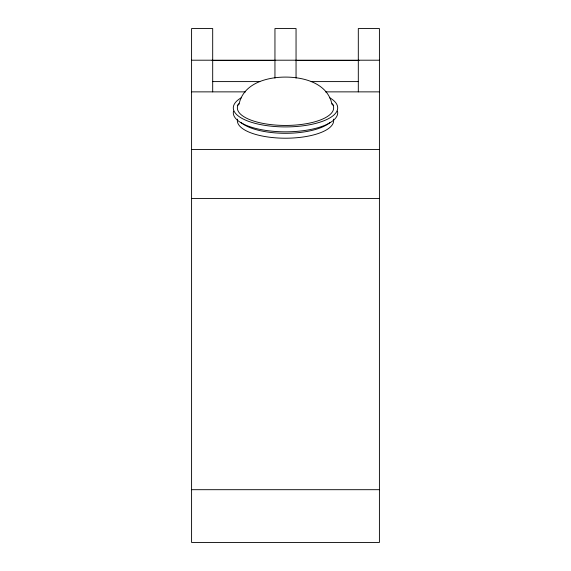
<?xml version="1.0" encoding="UTF-8"?>
<svg xmlns="http://www.w3.org/2000/svg" width="571" height="571" viewBox="0 0 571 571"><rect width="100%" height="100%" fill="white"/><g stroke="black" fill="none" stroke-linecap="round" stroke-linejoin="round"><path stroke-width="0.86" d="M239.356 102.844C244.459 82.966 267.471 77.071 285.5 77.092C303.529 77.071 326.541 82.966 331.644 102.844M191.585 60.205L379.415 60.205M212.055 60.54L275.657 60.54M295.735 60.54L359.016 60.54M212.69 81.596L259.826 81.596M311.174 81.596L358.31 81.596M191.585 91.867L245.594 91.867M325.406 91.867L379.415 91.867M191.585 149.431L379.415 149.431M191.585 198.558L379.415 198.558M191.585 489.69L379.415 489.69M358.31 91.867L358.31 28.55L379.415 28.55L379.415 542.45L191.585 542.45L191.585 28.55L212.69 28.55L212.69 91.867M296.049 78.084L296.049 28.55L274.951 28.55L274.951 78.084M333.464 119.125A48.142 17.565 0 0 1 285.5 138.211A48.142 17.565 0 0 1 237.536 119.125M329.981 122.458A48.142 17.565 0 0 1 285.5 133.3A48.142 17.565 0 0 1 241.019 122.458M332.001 103.33A48.142 17.565 0 0 1 285.5 125.442A48.142 17.565 0 0 1 238.999 103.33M337.497 111.131A52.189 19.043 0 0 1 285.5 131.83A52.189 19.043 0 0 1 233.503 111.131M237.279 105.499A52.189 19.043 0 0 1 239.477 103.808M331.523 103.808A52.189 19.043 0 0 1 333.721 105.499M329.417 97.584A52.189 19.043 0 0 1 319.674 122.265A52.189 19.043 0 0 1 251.326 122.265A52.189 19.043 0 0 1 241.583 97.584"/></g></svg>
